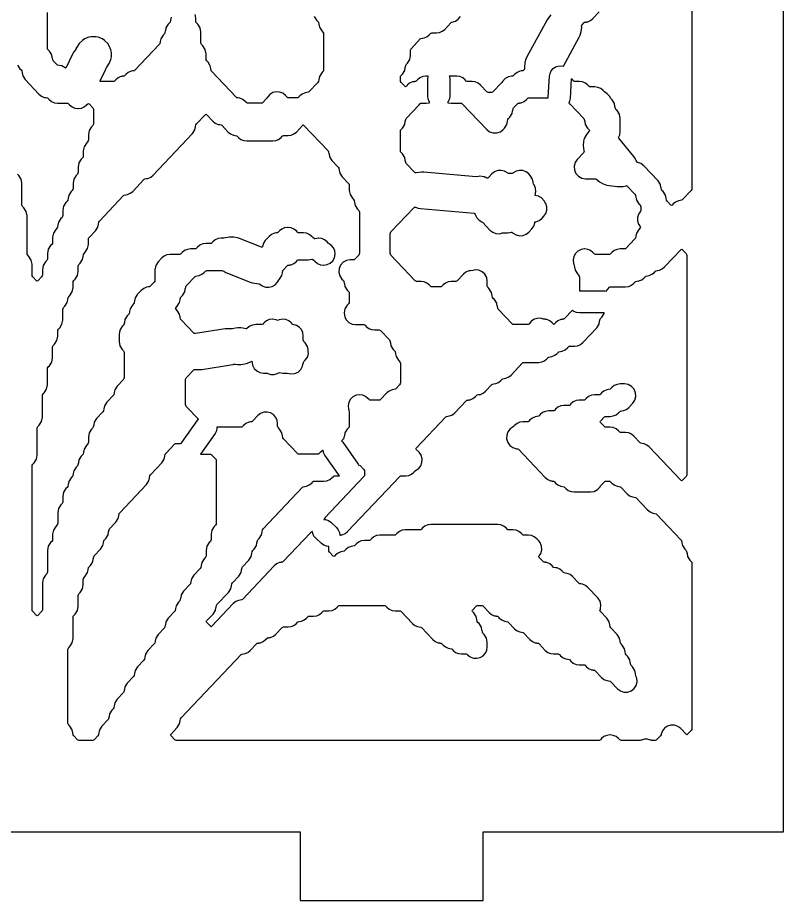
# Model space of a CAD drawing. Header units: millimetres. Extents: x 0 to 63, y 0 to 126.
# Drawn here: x 29.77 to 63.27, y 0 to 38.62 of the extents above; entities that cross this region are included whole.
import ezdxf

# ---------------------------------------------------------------- set-up
doc = ezdxf.new("R2010")
doc.units = ezdxf.units.MM
doc.layers.add('CUT', color=1, linetype='Continuous')

msp = doc.modelspace()

# ---------------------------------------------------------------- linework, layer by layer
at = {"layer": 'CUT'}
msp.add_lwpolyline([(63.2679, 123), (50.134, 123), (50.134, 126), (42.134, 126), (42.134, 123), (21.134, 123), (21.134, 126), (13.134, 126), (13.134, 123), (0, 123), (0, 3), (13.134, 3), (13.134, 0), (21.134, 0), (21.134, 3), (42.134, 3), (42.134, 0), (50.134, 0), (50.134, 3), (63.2679, 3)], close=True, dxfattribs=at)
for points in [[(59.2679, 40.9778), (59.2679, 31.1488), (59.2595, 31.1046), (59.2353, 31.0668), (58.8438, 30.6533), (58.8186, 30.6331), (58.7529, 30.6241), (58.7534, 30.6207), (58.678, 30.6105), (58.554, 30.5571), (58.4488, 30.4725), (58.4009, 30.422), (58.3729, 30.4007), (58.3449, 30.422), (58.1818, 30.5942), (58.1576, 30.6321), (58.1402, 30.7229), (58.1383, 30.7225), (58.1137, 30.8508), (58.0122, 31.0096), (57.9581, 31.0668), (57.9339, 31.1046), (57.9165, 31.1955), (57.9145, 31.1951), (57.8899, 31.3234), (57.7885, 31.4822), (57.1653, 32.1403), (57.0405, 32.236), (56.8921, 32.2883), (56.882, 32.2902), (56.8563, 32.3228), (56.8286, 32.3753), (56.8261, 32.3802), (56.7855, 32.4614), (56.7264, 32.5529), (56.0779, 33.3514), (56.0608, 33.38), (56.0698, 33.4066), (56.112, 33.4916), (56.1354, 33.6428), (56.1354, 34.2101), (56.0999, 34.3951), (55.9984, 34.5539), (55.9443, 34.6111), (55.9201, 34.6489), (55.9026, 34.7398), (55.9007, 34.7394), (55.8761, 34.8677), (55.7746, 35.0265), (55.7205, 35.0836), (55.6574, 35.1824), (55.5598, 35.2943), (55.5004, 35.3311), (55.4408, 35.3791), (55.3882, 35.4345), (55.283, 35.5191), (55.159, 35.5725), (55.0252, 35.5907), (54.8267, 35.5907), (54.7947, 35.5951), (54.7695, 35.6153), (54.717, 35.6708), (54.6117, 35.7554), (54.4877, 35.8088), (54.3539, 35.827), (54.1233, 35.827), (54.1025, 35.8402), (54.0887, 35.8461), (54.0525, 35.8999), (54.0457, 35.9071), (53.991679, 35.950543), (53.942727, 35.088972), (53.919351, 34.965866), (53.879481, 34.883215), (53.8892, 34.8819), (53.8905, 34.8819), (53.9211, 34.8572), (54.5364, 34.2075), (54.5606, 34.1696), (54.578, 34.0788), (54.5799, 34.0792), (54.6046, 33.9508), (54.706, 33.7921), (54.7601, 33.7349), (54.7843, 33.697), (54.787, 33.6831), (54.7856, 33.6749), (54.7647, 33.6388), (54.6541, 33.5071), (54.5594, 33.3332), (54.5264, 33.2265), (54.5063, 33.0324), (54.518, 32.9072), (54.5429, 32.7915), (54.557, 32.7505), (54.5369, 32.7213), (54.2493, 32.4176), (54.1569, 32.2802), (54.1145, 32.1201), (54.1267, 31.955), (54.1921, 31.8029), (54.3037, 31.6805), (54.4491, 31.6013), (54.6124, 31.5738), (55.0279, 31.5738), (55.0698, 31.5663), (55.1065, 31.5445), (55.2225, 31.4439), (55.392, 31.3473), (55.5471, 31.2957), (55.6427, 31.274), (55.9918, 31.23), (56.1007, 31.2283), (56.1911, 31.2367), (56.1966, 31.2372), (56.2671, 31.2422), (56.3905, 31.2669), (56.4113, 31.2738), (56.4405, 31.2516), (56.7739, 30.8995), (56.7982, 30.8616), (56.8156, 30.7708), (56.8175, 30.7711), (56.8421, 30.6428), (56.9436, 30.4841), (56.9977, 30.4269), (57.0219, 30.389), (57.0304, 30.3449), (57.0304, 30.2036), (57.0219, 30.1595), (56.9721, 30.0816), (56.9748, 30.0799), (56.9342, 30.0214), (56.8891, 29.8772), (56.8891, 29.7262), (56.9342, 29.582), (56.9855, 29.5081), (56.9826, 29.506), (57.0234, 29.4473), (57.0043, 29.4197), (56.9436, 29.3556), (56.8421, 29.1968), (56.8175, 29.0685), (56.8156, 29.0689), (56.7982, 28.9781), (56.7739, 28.9402), (56.3824, 28.5267), (56.3572, 28.5065), (56.3252, 28.5021), (56.1267, 28.5021), (55.9929, 28.4839), (55.8689, 28.4305), (55.7637, 28.3459), (55.7112, 28.2904), (55.686, 28.2702), (55.6539, 28.2658), (55.0505, 28.2658), (55.0184, 28.2702), (54.9933, 28.2904), (54.9407, 28.3459), (54.8355, 28.4305), (54.7115, 28.4839), (54.5777, 28.5021), (54.5708, 28.5021), (54.4204, 28.4789), (54.2839, 28.4116), (54.174, 28.3063), (54.1008, 28.1727), (54.0713, 28.0234), (54.088, 27.8721), (54.1044, 27.835), (54.1305, 27.699), (54.1324, 27.6994), (54.157, 27.5711), (54.2585, 27.4123), (54.3126, 27.3552), (54.3368, 27.3173), (54.3453, 27.2731), (54.3453, 26.6668), (55.4641, 26.6668), (55.510429, 26.660701), (55.6645, 26.8235), (55.6897, 26.8437), (55.7218, 26.8481), (56.3677, 26.8481), (56.5015, 26.8663), (56.6256, 26.9197), (56.7308, 27.0043), (56.7833, 27.0598), (56.8085, 27.08), (56.8741, 27.089), (56.8737, 27.0923), (56.949, 27.1026), (57.0731, 27.156), (57.1783, 27.2406), (57.2308, 27.2961), (57.256, 27.3163), (57.3216, 27.3253), (57.3212, 27.3286), (57.3966, 27.3389), (57.5206, 27.3923), (57.6258, 27.4769), (57.6783, 27.5323), (57.7035, 27.5526), (57.7692, 27.5615), (57.7687, 27.5649), (57.8441, 27.5752), (57.9681, 27.6286), (58.0733, 27.7132), (58.7924, 28.4725), (58.8204, 28.4938), (58.8484, 28.4725), (59.0115, 28.3003), (59.0357, 28.2624), (59.0442, 28.2183), (59.0442, 18.6256), (59.0357, 18.5814), (59.0115, 18.5435), (58.8484, 18.3713), (58.8204, 18.35), (58.7924, 18.3713), (57.4021, 19.8396), (57.2968, 19.9242), (57.1728, 19.9775), (57.0974, 19.9878), (57.0979, 19.9912), (57.0323, 20.0001), (57.0071, 20.0204), (56.7308, 20.3122), (56.6256, 20.3968), (56.5015, 20.4501), (56.3677, 20.4684), (56.1693, 20.4684), (56.1372, 20.4727), (56.112, 20.493), (56.0595, 20.5484), (55.9543, 20.633), (55.8303, 20.6864), (55.6965, 20.7046), (55.498, 20.7046), (55.466, 20.709), (55.4408, 20.7293), (55.2664, 20.9134), (55.2473, 20.9409), (55.2664, 20.9685), (55.4408, 21.1526), (55.4714, 21.1772), (55.6965, 21.1772), (55.8303, 21.1954), (55.9543, 21.2488), (56.0595, 21.3334), (56.112, 21.3889), (56.1372, 21.4091), (56.2029, 21.4181), (56.2024, 21.4215), (56.2778, 21.4317), (56.4018, 21.4851), (56.507, 21.5697), (56.6788, 21.7511), (56.7712, 21.8886), (56.8136, 22.0486), (56.8015, 22.2138), (56.736, 22.3659), (56.6245, 22.4883), (56.4791, 22.5675), (56.3158, 22.5949), (56.1267, 22.5949), (55.9929, 22.5767), (55.8689, 22.5233), (55.7637, 22.4387), (55.7112, 22.3833), (55.686, 22.363), (55.6203, 22.3541), (55.6208, 22.3507), (55.5454, 22.3404), (55.4214, 22.2871), (55.3162, 22.2024), (55.2636, 22.147), (55.233, 22.1224), (55.0079, 22.1224), (54.8742, 22.1041), (54.7501, 22.0508), (54.6449, 21.9662), (54.5924, 21.9107), (54.5672, 21.8904), (54.5351, 21.8861), (54.3367, 21.8861), (54.2029, 21.8678), (54.0788, 21.8145), (53.9736, 21.7299), (53.9211, 21.6744), (53.8959, 21.6542), (53.8639, 21.6498), (53.6654, 21.6498), (53.5316, 21.6316), (53.4076, 21.5782), (53.3023, 21.4936), (53.2498, 21.4381), (53.2246, 21.4179), (53.1926, 21.4135), (52.9941, 21.4135), (52.8603, 21.3953), (52.7363, 21.3419), (52.6311, 21.2573), (52.5786, 21.2018), (52.5534, 21.1816), (52.4877, 21.1726), (52.4882, 21.1693), (52.4128, 21.159), (52.2888, 21.1056), (52.1836, 21.021), (52.131, 20.9656), (52.1059, 20.9453), (52.0738, 20.9409), (51.8753, 20.9409), (51.7416, 20.9227), (51.6175, 20.8693), (51.5123, 20.7847), (51.4598, 20.7293), (51.4039, 20.6843), (51.3212, 20.6315), (51.2198, 20.505), (51.1641, 20.3528), (51.1601, 20.1908), (51.2081, 20.036), (51.3031, 19.9047), (51.435, 19.8107), (51.5902, 19.7638), (51.6588, 19.7547), (51.6835, 19.7349), (52.8548, 18.498), (52.9601, 18.4134), (53.0841, 18.36), (53.1595, 18.3497), (53.159, 18.3464), (53.2246, 18.3374), (53.2498, 18.3171), (53.3023, 18.2617), (53.4076, 18.1771), (53.5316, 18.1237), (53.607, 18.1134), (53.6065, 18.1101), (53.6721, 18.1011), (53.6973, 18.0809), (53.7499, 18.0254), (53.8551, 17.9408), (53.9791, 17.8874), (54.1129, 17.8692), (54.8261, 17.8692), (54.99, 17.8968), (55.1359, 17.9767), (55.2474, 18.1), (55.273, 18.14), (55.4408, 18.3171), (55.466, 18.3374), (55.498, 18.3418), (55.6539, 18.3418), (55.686, 18.3374), (55.7112, 18.3171), (55.7637, 18.2617), (55.8689, 18.1771), (55.9929, 18.1237), (56.0683, 18.1134), (56.0678, 18.1101), (56.1335, 18.1011), (56.1587, 18.0809), (56.4349, 17.7891), (56.5402, 17.7045), (56.6642, 17.6511), (56.7396, 17.6409), (56.7391, 17.6375), (56.8047, 17.6285), (56.8299, 17.6083), (57.33, 17.0803), (57.4352, 16.9956), (57.5592, 16.9423), (57.6346, 16.932), (57.6341, 16.9286), (57.6998, 16.9197), (57.725, 16.8994), (58.7878, 15.7771), (58.812, 15.7392), (58.8294, 15.6484), (58.8313, 15.6488), (58.8559, 15.5205), (58.9574, 15.3617), (59.0115, 15.3046), (59.0357, 15.2667), (59.0531, 15.1758), (59.0551, 15.1762), (59.0797, 15.0479), (59.1811, 14.8891), (59.2353, 14.832), (59.2595, 14.7941), (59.2679, 14.7499), (59.2679, 7.5201), (59.2595, 7.4759), (59.2353, 7.4381), (59.0722, 7.2659), (59.0442, 7.2446), (59.0162, 7.2659), (58.7767, 7.5188), (58.653, 7.6139), (58.506, 7.6664), (58.35, 7.6709), (58.2002, 7.6271), (58.0712, 7.5393), (57.9756, 7.416), (57.9226, 7.2692), (57.9169, 7.2397), (57.8927, 7.2018), (57.725, 7.0246), (57.6998, 7.0044), (57.6677, 7), (57.5118, 7), (57.4791, 7.0045), (57.4518, 7.0162), (57.3216, 7.0524), (57.1866, 7.0524), (57.0565, 7.0162), (57.0291, 7.0045), (56.9965, 7), (56.1693, 7), (56.1372, 7.0044), (56.112, 7.0246), (56.0595, 7.0801), (55.9543, 7.1647), (55.8303, 7.2181), (55.6965, 7.2363), (55.6792, 7.2363), (55.5454, 7.2181), (55.4214, 7.1647), (55.3162, 7.0801), (55.2636, 7.0246), (55.2384, 7.0044), (55.2064, 7), (36.7024, 7), (36.6704, 7.0044), (36.6452, 7.0246), (36.4709, 7.2087), (36.4517, 7.2363), (36.4709, 7.2639), (36.7553, 7.5642), (36.8568, 7.723), (36.8814, 7.8513), (36.8833, 7.8509), (36.9007, 7.9418), (36.9249, 7.9797), (39.554, 10.756), (39.5792, 10.7762), (39.6449, 10.7852), (39.6444, 10.7886), (39.7198, 10.7988), (39.8438, 10.8522), (39.949, 10.9368), (40.2253, 11.2285), (40.2505, 11.2488), (40.3161, 11.2577), (40.3157, 11.2611), (40.391, 11.2714), (40.5151, 11.3248), (40.6203, 11.4094), (40.6728, 11.4648), (40.698, 11.4851), (40.7636, 11.494), (40.7632, 11.4974), (40.8385, 11.5077), (40.9626, 11.561), (41.0678, 11.6457), (41.3441, 11.9374), (41.3693, 11.9577), (41.4013, 11.962), (41.5998, 11.962), (41.7336, 11.9803), (41.8576, 12.0336), (41.9628, 12.1182), (42.0154, 12.1737), (42.0405, 12.1939), (42.1062, 12.2029), (42.1057, 12.2063), (42.1811, 12.2165), (42.3051, 12.2699), (42.4103, 12.3545), (42.4629, 12.41), (42.4881, 12.4302), (42.5201, 12.4346), (42.7186, 12.4346), (42.8524, 12.4528), (42.9764, 12.5062), (43.0816, 12.5908), (43.1341, 12.6463), (43.1593, 12.6665), (43.1914, 12.6709), (43.3898, 12.6709), (43.5236, 12.6891), (43.6477, 12.7425), (43.7529, 12.8271), (43.8054, 12.8826), (43.8306, 12.9028), (43.8626, 12.9072), (45.8086, 12.9072), (45.8407, 12.9028), (45.8659, 12.8826), (45.9184, 12.8271), (46.0236, 12.7425), (46.1476, 12.6891), (46.2814, 12.6709), (46.4799, 12.6709), (46.5119, 12.6665), (46.5371, 12.6463), (47.0372, 12.1182), (47.1424, 12.0336), (47.2664, 11.9803), (47.3418, 11.97), (47.3413, 11.9666), (47.407, 11.9577), (47.4322, 11.9374), (47.9322, 11.4094), (48.0374, 11.3248), (48.1614, 11.2714), (48.2368, 11.2611), (48.2363, 11.2577), (48.302, 11.2488), (48.3272, 11.2285), (48.3797, 11.1731), (48.4849, 11.0885), (48.609, 11.0351), (48.6843, 11.0248), (48.6839, 11.0215), (48.7495, 11.0125), (48.7747, 10.9923), (48.8272, 10.9368), (48.9324, 10.8522), (49.0565, 10.7988), (49.1903, 10.7806), (49.3887, 10.7806), (49.4208, 10.7762), (49.446, 10.756), (49.4546, 10.7468), (49.5715, 10.6554), (49.7101, 10.6023), (49.8582, 10.5923), (50.0027, 10.6261), (50.1309, 10.7009), (50.2315, 10.81), (50.2956, 10.9438), (50.3177, 11.0906), (50.3177, 11.2903), (50.2822, 11.4753), (50.1807, 11.6341), (50.1266, 11.6912), (50.1024, 11.7291), (50.085, 11.8199), (50.083, 11.8196), (50.0584, 11.9479), (49.957, 12.1066), (49.9028, 12.1638), (49.8786, 12.2017), (49.8612, 12.2925), (49.8593, 12.2921), (49.8347, 12.4205), (49.7332, 12.5792), (49.6725, 12.6433), (49.6534, 12.6709), (49.6725, 12.6985), (49.8468, 12.8826), (49.872, 12.9028), (49.9041, 12.9072), (50.06, 12.9072), (50.092, 12.9028), (50.1172, 12.8826), (50.3935, 12.5908), (50.4987, 12.5062), (50.6228, 12.4528), (50.6981, 12.4426), (50.6977, 12.4392), (50.7633, 12.4302), (50.7885, 12.41), (50.841, 12.3545), (50.9463, 12.2699), (51.0703, 12.2165), (51.1457, 12.2063), (51.1452, 12.2029), (51.2108, 12.1939), (51.236, 12.1737), (51.5123, 11.8819), (51.6175, 11.7973), (51.7416, 11.744), (51.8169, 11.7337), (51.8165, 11.7303), (51.8821, 11.7214), (51.9073, 11.7011), (52.1836, 11.4094), (52.2888, 11.3248), (52.4128, 11.2714), (52.4882, 11.2611), (52.4877, 11.2577), (52.5534, 11.2488), (52.5786, 11.2285), (52.8548, 10.9368), (52.9601, 10.8522), (53.0841, 10.7988), (53.2179, 10.7806), (53.4164, 10.7806), (53.4484, 10.7762), (53.4736, 10.756), (53.5261, 10.7005), (53.6313, 10.6159), (53.7554, 10.5625), (53.8307, 10.5523), (53.8303, 10.5489), (53.8959, 10.5399), (53.9211, 10.5197), (53.9736, 10.4642), (54.0788, 10.3796), (54.2029, 10.3262), (54.3367, 10.308), (54.5351, 10.308), (54.5672, 10.3037), (54.5924, 10.2834), (54.6449, 10.2279), (54.7501, 10.1433), (54.8742, 10.09), (54.9495, 10.0797), (54.9491, 10.0763), (55.0147, 10.0674), (55.0399, 10.0471), (55.3162, 9.7554), (55.4214, 9.6708), (55.5454, 9.6174), (55.6208, 9.6071), (55.6203, 9.6037), (55.686, 9.5948), (55.7112, 9.5745), (56.0085, 9.2605), (56.1387, 9.1619), (56.2936, 9.1104), (56.4569, 9.1116), (56.611, 9.1653), (56.7397, 9.2659), (56.8291, 9.4025), (56.8697, 9.5606), (56.8572, 9.7234), (56.821, 9.8079), (56.7977, 9.9296), (56.7957, 9.9293), (56.7711, 10.0576), (56.6697, 10.2164), (56.6155, 10.2735), (56.5913, 10.3114), (56.5739, 10.4022), (56.572, 10.4019), (56.5474, 10.5302), (56.4459, 10.6889), (56.3918, 10.7461), (56.3676, 10.784), (56.3502, 10.8748), (56.3482, 10.8744), (56.3236, 11.0027), (56.2222, 11.1615), (56.168, 11.2187), (56.1438, 11.2565), (56.1264, 11.3474), (56.1245, 11.347), (56.0999, 11.4753), (55.9984, 11.6341), (55.7205, 11.9275), (55.6963, 11.9654), (55.6789, 12.0562), (55.677, 12.0559), (55.6523, 12.1842), (55.5509, 12.3429), (55.2664, 12.6433), (55.2466, 12.6719), (55.2684, 12.7413), (55.2656, 12.7421), (55.2737, 12.7595), (55.2897, 12.9285), (55.2483, 13.0931), (55.1542, 13.2344), (54.717, 13.6961), (54.6117, 13.7807), (54.4877, 13.8341), (54.4123, 13.8444), (54.4128, 13.8477), (54.3472, 13.8567), (54.322, 13.8769), (54.0457, 14.1687), (53.9405, 14.2533), (53.8164, 14.3067), (53.7411, 14.3169), (53.7415, 14.3203), (53.6759, 14.3293), (53.6507, 14.3495), (53.5982, 14.405), (53.493, 14.4896), (53.3689, 14.5429), (53.2936, 14.5532), (53.294, 14.5566), (53.2284, 14.5655), (53.2032, 14.5858), (53.1507, 14.6413), (53.0454, 14.7259), (52.9214, 14.7792), (52.8461, 14.7895), (52.8465, 14.7929), (52.7809, 14.8018), (52.7557, 14.8221), (52.5814, 15.0062), (52.5622, 15.0338), (52.603, 15.0925), (52.5997, 15.0948), (52.6586, 15.1822), (52.7013, 15.341), (52.6901, 15.505), (52.6264, 15.6566), (52.5522, 15.7397), (52.5552, 15.7426), (52.4794, 15.8227), (52.3742, 15.9073), (52.2501, 15.9607), (52.1164, 15.9789), (51.9179, 15.9789), (51.8859, 15.9833), (51.8607, 16.0035), (51.8081, 16.059), (51.7029, 16.1436), (51.5789, 16.197), (51.4451, 16.2152), (51.2466, 16.2152), (51.2146, 16.2196), (51.1894, 16.2398), (51.1369, 16.2953), (51.0316, 16.3799), (50.9076, 16.4332), (50.7738, 16.4515), (47.8477, 16.4515), (47.7139, 16.4332), (47.5899, 16.3799), (47.4847, 16.2953), (47.4322, 16.2398), (47.407, 16.2196), (47.3749, 16.2152), (46.7289, 16.2152), (46.5951, 16.197), (46.4711, 16.1436), (46.3659, 16.059), (46.3134, 16.0035), (46.2882, 15.9833), (46.2561, 15.9789), (45.6102, 15.9789), (45.4764, 15.9607), (45.3523, 15.9073), (45.2471, 15.8227), (45.1946, 15.7672), (45.1694, 15.747), (45.1374, 15.7426), (44.9389, 15.7426), (44.8051, 15.7244), (44.6811, 15.671), (44.5758, 15.5864), (44.5233, 15.531), (44.4981, 15.5107), (44.4325, 15.5018), (44.4329, 15.4984), (44.3576, 15.4881), (44.2335, 15.4347), (44.1283, 15.3501), (44.0758, 15.2947), (44.0506, 15.2744), (43.985, 15.2655), (43.9854, 15.2621), (43.9101, 15.2518), (43.786, 15.1984), (43.6808, 15.1138), (43.633, 15.0633), (43.605, 15.042), (43.577, 15.0633), (43.4139, 15.2355), (43.3897, 15.2734), (43.3812, 15.3176), (43.3812, 15.4588), (43.385773, 15.482649), (43.283585, 15.492145), (43.166069, 15.535635), (43.063814, 15.60806), (42.812814, 15.84056), (42.732788, 15.936982), (42.680445, 16.05083), (42.664682, 16.143129), (42.5831, 16.0813), (41.3907, 14.8221), (41.3655, 14.8018), (41.2999, 14.7929), (41.3003, 14.7895), (41.225, 14.7792), (41.101, 14.7259), (40.9957, 14.6413), (39.6007, 13.1681), (39.5755, 13.1478), (39.5098, 13.1389), (39.5103, 13.1355), (39.4349, 13.1252), (39.3109, 13.0719), (39.2057, 12.9873), (38.2628, 11.9916), (38.2348, 11.9703), (38.2068, 11.9916), (38.0372, 12.1707), (38.018, 12.1983), (38.0372, 12.2259), (38.3216, 12.5263), (38.4231, 12.685), (38.4477, 12.8133), (38.4496, 12.813), (38.467, 12.9038), (38.4912, 12.9417), (38.9929, 13.4714), (39.0943, 13.6302), (39.1189, 13.7585), (39.1209, 13.7581), (39.1383, 13.8489), (39.1625, 13.8868), (39.4404, 14.1803), (39.5418, 14.339), (39.5665, 14.4673), (39.5684, 14.467), (39.5858, 14.5578), (39.61, 14.5957), (39.8879, 14.8891), (39.9894, 15.0479), (40.014, 15.1762), (40.0159, 15.1758), (40.0333, 15.2667), (40.0575, 15.3046), (40.1117, 15.3617), (40.2131, 15.5205), (40.2377, 15.6488), (40.2397, 15.6484), (40.2571, 15.7392), (40.2813, 15.7771), (40.3354, 15.8343), (40.4369, 15.993), (40.4615, 16.1214), (40.4634, 16.121), (40.4808, 16.2118), (40.5051, 16.2497), (42.2391, 18.0809), (42.2643, 18.1011), (42.3299, 18.1101), (42.3295, 18.1134), (42.4048, 18.1237), (42.5289, 18.1771), (42.6341, 18.2617), (42.6866, 18.3171), (42.7118, 18.3374), (42.7439, 18.3418), (43.1661, 18.3418), (43.2999, 18.36), (43.4239, 18.4134), (43.5291, 18.498), (43.5817, 18.5534), (43.6068, 18.5737), (43.6389, 18.5781), (43.8374, 18.5781), (43.852703, 18.580183), (43.211277, 19.486637), (43.152867, 19.597496), (43.130792, 19.694787), (43.1148, 19.6879), (43.0095, 19.6033), (42.957, 19.5478), (42.9318, 19.5276), (42.8998, 19.5232), (42.0726, 19.5232), (42.0405, 19.5276), (42.0154, 19.5478), (41.4001, 20.1976), (41.3759, 20.2354), (41.3584, 20.3263), (41.3565, 20.3259), (41.3319, 20.4542), (41.2304, 20.613), (41.1763, 20.6701), (41.1521, 20.708), (41.1436, 20.7522), (41.1436, 20.8672), (41.1216, 21.014), (41.0575, 21.1478), (40.9569, 21.2569), (40.8287, 21.3317), (40.6842, 21.3655), (40.5361, 21.3555), (40.3975, 21.3024), (40.2806, 21.211), (40.0482, 20.9656), (40.023, 20.9453), (39.9573, 20.9363), (39.9578, 20.933), (39.8824, 20.9227), (39.7584, 20.8693), (39.6532, 20.7847), (39.6007, 20.7293), (39.5755, 20.709), (39.5434, 20.7046), (38.48932, 20.7046), (38.49086, 20.664795), (38.463133, 20.542596), (38.404723, 20.431737), (37.763305, 19.525294), (37.7787, 19.5232), (38.2009, 19.5232), (38.2329, 19.5188), (38.2581, 19.4986), (38.4259, 19.3214), (38.4501, 19.2835), (38.4586, 19.2394), (38.4586, 16.499), (38.4501, 16.4549), (38.4259, 16.417), (38.3718, 16.3598), (38.2703, 16.201), (38.2348, 16.016), (38.2348, 15.7901), (38.2263, 15.746), (38.2021, 15.7081), (38.148, 15.6509), (38.0465, 15.4922), (38.011, 15.3072), (38.011, 15.0813), (38.0026, 15.0371), (37.9784, 14.9992), (37.9242, 14.9421), (37.8228, 14.7833), (37.7982, 14.655), (37.7962, 14.6554), (37.7788, 14.5646), (37.7546, 14.5267), (37.4767, 14.2332), (37.3753, 14.0745), (37.3507, 13.9462), (37.3487, 13.9465), (37.3313, 13.8557), (37.3071, 13.8178), (37.0292, 13.5244), (36.9278, 13.3656), (36.9031, 13.2373), (36.9012, 13.2377), (36.8838, 13.1468), (36.8596, 13.109), (36.8055, 13.0518), (36.704, 12.893), (36.6794, 12.7647), (36.6775, 12.7651), (36.66, 12.6743), (36.6358, 12.6364), (36.3579, 12.3429), (36.2565, 12.1842), (36.2319, 12.0559), (36.2299, 12.0562), (36.2125, 11.9654), (36.1883, 11.9275), (35.9104, 11.6341), (35.809, 11.4753), (35.7844, 11.347), (35.7824, 11.3474), (35.765, 11.2565), (35.7408, 11.2187), (35.4629, 10.9252), (35.3615, 10.7665), (35.3368, 10.6381), (35.3349, 10.6385), (35.3175, 10.5477), (35.2933, 10.5098), (35.0154, 10.2164), (34.9139, 10.0576), (34.8893, 9.9293), (34.8874, 9.9296), (34.87, 9.8388), (34.8458, 9.8009), (34.5679, 9.5075), (34.4664, 9.3487), (34.4418, 9.2204), (34.4399, 9.2208), (34.4225, 9.13), (34.3983, 9.0921), (34.1204, 8.7986), (34.0189, 8.6399), (33.9943, 8.5116), (33.9924, 8.5119), (33.975, 8.4211), (33.9507, 8.3832), (33.8966, 8.3261), (33.7952, 8.1673), (33.7705, 8.039), (33.7686, 8.0394), (33.7512, 7.9485), (33.727, 7.9106), (33.4491, 7.6172), (33.3476, 7.4584), (33.323, 7.3301), (33.3211, 7.3305), (33.3037, 7.2397), (33.2795, 7.2018), (33.1117, 7.0246), (33.0865, 7.0044), (33.0545, 7), (32.451, 7), (32.419, 7.0044), (32.3938, 7.0246), (32.226, 7.2018), (32.2018, 7.2397), (32.1844, 7.3305), (32.1825, 7.3301), (32.1579, 7.4584), (32.0564, 7.6172), (32.0023, 7.6744), (31.9781, 7.7122), (31.9696, 7.7564), (31.9696, 10.9693), (31.9781, 11.0135), (32.0023, 11.0514), (32.0564, 11.1085), (32.1579, 11.2673), (32.1934, 11.4523), (32.1934, 12.3871), (32.2018, 12.4312), (32.226, 12.4691), (32.2802, 12.5263), (32.3816, 12.685), (32.4171, 12.8701), (32.4171, 13.3322), (32.4256, 13.3764), (32.4498, 13.4143), (32.5039, 13.4714), (32.6054, 13.6302), (32.6409, 13.8152), (32.6409, 14.0411), (32.6494, 14.0852), (32.6736, 14.1231), (32.7277, 14.1803), (32.8291, 14.339), (32.8538, 14.4673), (32.8557, 14.467), (32.8731, 14.5578), (32.8973, 14.5957), (32.9514, 14.6528), (33.0529, 14.8116), (33.0775, 14.9399), (33.0794, 14.9396), (33.0969, 15.0304), (33.1211, 15.0683), (33.399, 15.3617), (33.5004, 15.5205), (33.525, 15.6488), (33.527, 15.6484), (33.5444, 15.7392), (33.5686, 15.7771), (33.6227, 15.8343), (33.7242, 15.993), (33.7488, 16.1214), (33.7507, 16.121), (33.7681, 16.2118), (33.7923, 16.2497), (34.0702, 16.5431), (34.1717, 16.7019), (34.1963, 16.8302), (34.1982, 16.8298), (34.2156, 16.9207), (34.2399, 16.9586), (35.4128, 18.1972), (35.5142, 18.3559), (35.5388, 18.4842), (35.5408, 18.4839), (35.5582, 18.5747), (35.5824, 18.6126), (36.084, 19.1423), (36.1855, 19.3011), (36.2101, 19.4294), (36.212, 19.429), (36.2295, 19.5198), (36.2537, 19.5577), (36.6452, 19.9712), (36.6704, 19.9914), (36.7024, 19.9958), (36.8583, 19.9958), (36.8904, 19.9914), (36.91437, 19.972186), (36.946077, 20.032363), (37.621077, 20.986263), (37.682016, 21.052108), (37.1487, 21.6153), (37.1245, 21.6532), (37.116, 21.6973), (37.116, 22.7837), (37.1245, 22.8278), (37.1487, 22.8657), (37.4729, 23.2081), (37.4995, 23.2292), (37.5332, 23.2325), (37.727, 23.2241), (37.8248, 23.2295), (39.0996, 23.4263), (39.1945, 23.4506), (39.2156, 23.4583), (39.248, 23.4653), (39.2812, 23.4633), (39.3053, 23.4586), (39.4028, 23.4489), (39.5281, 23.4489), (39.6256, 23.4586), (39.7859, 23.4904), (39.9662, 23.5651), (39.9927, 23.5828), (40.0202, 23.5956), (40.0308, 23.5275), (40.0312, 23.5275), (40.0493, 23.413), (40.1203, 23.2736), (40.231, 23.163), (40.3703, 23.092), (40.5249, 23.0675), (40.6622, 23.0675), (40.6949, 23.0631), (40.7223, 23.0513), (40.8524, 23.0151), (40.9874, 23.0151), (41.1175, 23.0513), (41.1916, 23.0831), (41.2092, 23.0941), (41.2138, 23.0918), (41.3678, 23.0675), (41.5572, 23.0675), (41.6319, 23.0573), (41.7241, 23.0346), (41.8874, 23.049), (42.0374, 23.1155), (42.1577, 23.227), (42.2355, 23.3714), (42.2481, 23.4469), (42.2535, 23.4459), (42.2709, 23.5367), (42.2951, 23.5746), (42.3552, 23.638), (42.444, 23.7678), (42.4881, 23.9188), (42.4852, 24.0127), (42.4862, 24.0127), (42.4862, 24.0498), (42.4835, 24.0635), (42.4831, 24.076), (42.4772, 24.1069), (42.4753, 24.1065), (42.4507, 24.2348), (42.3492, 24.3936), (42.2951, 24.4507), (42.283, 24.4697), (42.2551, 24.5009), (42.2624, 24.5466), (42.2624, 24.7012), (42.242, 24.8428), (42.1823, 24.9728), (42.0882, 25.0806), (41.9675, 25.1573), (41.8299, 25.1967), (41.8161, 25.1985), (41.7821, 25.2132), (41.7458, 25.267), (41.7391, 25.2742), (41.6338, 25.3588), (41.5098, 25.4121), (41.376, 25.4304), (41.3678, 25.4304), (41.2138, 25.4061), (41.1436, 25.3705), (41.0735, 25.4061), (40.9195, 25.4304), (40.9113, 25.4304), (40.7775, 25.4121), (40.6534, 25.3588), (40.5482, 25.2742), (40.5414, 25.267), (40.5052, 25.2132), (40.4711, 25.1985), (40.4385, 25.1941), (40.1873, 25.1941), (40.05, 25.1749), (39.9233, 25.1187), (39.8169, 25.0299), (39.7988, 25.01), (39.7649, 25.0116), (39.6256, 25.0393), (39.5281, 25.0489), (39.4028, 25.0489), (39.3053, 25.0393), (39.1628, 25.011), (39.1034, 25.0064), (38.9534, 25.0129), (38.8555, 25.0075), (37.5449, 24.8053), (37.5198, 24.8007), (37.4992, 24.7965), (37.4729, 24.8172), (36.9249, 25.3959), (36.9007, 25.4338), (36.8833, 25.5246), (36.8814, 25.5242), (36.8568, 25.6525), (36.7553, 25.8113), (36.6946, 25.8754), (36.6755, 25.903), (36.6946, 25.9305), (36.7553, 25.9946), (36.8568, 26.1534), (36.8814, 26.2817), (36.8833, 26.2813), (36.9007, 26.3722), (36.9249, 26.41), (36.9791, 26.4672), (37.0805, 26.626), (37.1051, 26.7543), (37.1071, 26.7539), (37.1245, 26.8447), (37.1487, 26.8826), (37.5402, 27.2961), (37.5654, 27.3163), (37.631, 27.3253), (37.6306, 27.3286), (37.7059, 27.3389), (37.83, 27.3923), (37.9352, 27.4769), (37.9877, 27.5323), (38.0129, 27.5526), (38.045, 27.557), (38.7076, 27.557), (38.7425, 27.5519), (38.7744, 27.537), (38.7944, 27.5239), (38.8812, 27.4784), (39.9391, 27.0502), (40.0331, 27.0225), (40.2282, 26.9853), (40.3392, 26.9768), (40.3413, 26.9769), (40.4068, 26.9278), (40.4093, 26.9313), (40.4684, 26.8853), (40.6094, 26.8324), (40.7598, 26.8239), (40.906, 26.8606), (41.0345, 26.9392), (41.1338, 27.0524), (41.1763, 27.1189), (41.2304, 27.1761), (41.3319, 27.3348), (41.3565, 27.4631), (41.3584, 27.4628), (41.3759, 27.5536), (41.4001, 27.5915), (41.5678, 27.7686), (41.593, 27.7889), (41.6587, 27.7978), (41.6582, 27.8012), (41.7336, 27.8115), (41.8576, 27.8648), (41.9628, 27.9495), (42.0154, 28.0049), (42.0405, 28.0252), (42.0726, 28.0295), (42.491, 28.0295), (42.6407, 28.0525), (42.6582, 28.061), (42.7312, 28.0154), (42.7403, 28.0115), (42.7765, 27.9592), (42.7858, 27.9495), (42.891, 27.8648), (43.015, 27.8115), (43.1488, 27.7932), (43.1623, 27.7932), (43.3119, 27.8162), (43.4479, 27.8828), (43.5576, 27.9871), (43.6311, 28.1194), (43.6617, 28.2677), (43.6464, 28.4183), (43.5868, 28.5574), (43.4883, 28.6724), (43.3599, 28.7525), (43.3509, 28.7564), (43.3146, 28.8087), (43.3054, 28.8185), (43.2001, 28.9031), (43.0761, 28.9565), (42.9423, 28.9747), (42.9288, 28.9747), (42.7792, 28.9518), (42.7617, 28.9432), (42.7379, 28.958), (42.6866, 28.9993), (42.6341, 29.0548), (42.5289, 29.1394), (42.4048, 29.1927), (42.2711, 29.211), (42.0726, 29.211), (42.0405, 29.2153), (42.0154, 29.2356), (41.9628, 29.2911), (41.8576, 29.3757), (41.7336, 29.429), (41.5998, 29.4473), (41.5825, 29.4473), (41.4487, 29.429), (41.3247, 29.3757), (41.2195, 29.2911), (41.167, 29.2356), (41.1418, 29.2153), (41.0761, 29.2064), (41.0766, 29.203), (41.0012, 29.1927), (40.8772, 29.1394), (40.772, 29.0548), (40.6051, 28.8786), (40.5202, 28.757), (40.4748, 28.6159), (40.467, 28.5684), (40.4345, 28.5758), (39.4815, 28.9615), (39.3875, 28.9892), (39.2269, 29.0198), (39.0318, 29.0182), (38.8684, 28.9843), (38.8498, 28.9843), (38.7857, 28.9747), (38.6737, 28.9747), (38.5399, 28.9565), (38.4159, 28.9031), (38.3106, 28.8185), (38.2581, 28.763), (38.2329, 28.7428), (38.2009, 28.7384), (38.0024, 28.7384), (37.8686, 28.7202), (37.7446, 28.6668), (37.6394, 28.5822), (37.5868, 28.5267), (37.5617, 28.5065), (37.5296, 28.5021), (37.3311, 28.5021), (37.1974, 28.4839), (37.0733, 28.4305), (36.9681, 28.3459), (36.9156, 28.2904), (36.8904, 28.2702), (36.8583, 28.2658), (36.4361, 28.2658), (36.3023, 28.2476), (36.1783, 28.1942), (36.0731, 28.1096), (35.9104, 27.9379), (35.809, 27.7791), (35.7735, 27.5941), (35.7735, 27.1319), (35.765, 27.0878), (35.7408, 27.0499), (35.573, 26.8727), (35.5478, 26.8525), (35.4822, 26.8435), (35.4827, 26.8401), (35.4073, 26.8299), (35.2833, 26.7765), (35.178, 26.6919), (35.0154, 26.5201), (34.9139, 26.3614), (34.8893, 26.2331), (34.8874, 26.2334), (34.87, 26.1426), (34.8458, 26.1047), (34.7916, 26.0476), (34.6902, 25.8888), (34.6656, 25.7605), (34.6636, 25.7609), (34.6462, 25.67), (34.622, 25.6322), (34.5679, 25.575), (34.4664, 25.4162), (34.4418, 25.2879), (34.4399, 25.2883), (34.4225, 25.1975), (34.3983, 25.1596), (34.3441, 25.1024), (34.2427, 24.9437), (34.2072, 24.7586), (34.2072, 24.4481), (34.2427, 24.2631), (34.3441, 24.1043), (34.3983, 24.0472), (34.4225, 24.0093), (34.4309, 23.9651), (34.4309, 22.8788), (34.4225, 22.8346), (34.3983, 22.7967), (34.1204, 22.5033), (34.0189, 22.3445), (33.9943, 22.2162), (33.9924, 22.2166), (33.975, 22.1257), (33.9507, 22.0879), (33.6729, 21.7944), (33.5714, 21.6356), (33.5468, 21.5073), (33.5449, 21.5077), (33.5274, 21.4169), (33.5032, 21.379), (33.2253, 21.0855), (33.1239, 20.9268), (33.0993, 20.7985), (33.0973, 20.7988), (33.0799, 20.708), (33.0557, 20.6701), (33.0016, 20.613), (32.9001, 20.4542), (32.8646, 20.2692), (32.8646, 20.0433), (32.8562, 19.9992), (32.832, 19.9613), (32.7778, 19.9041), (32.6764, 19.7454), (32.6518, 19.617), (32.6498, 19.6174), (32.6324, 19.5266), (32.6082, 19.4887), (32.5541, 19.4315), (32.4526, 19.2728), (32.428, 19.1445), (32.4261, 19.1448), (32.4087, 19.054), (32.3844, 19.0161), (32.3303, 18.959), (32.2289, 18.8002), (32.2042, 18.6719), (32.2023, 18.6723), (32.1849, 18.5814), (32.1607, 18.5435), (32.1066, 18.4864), (32.0051, 18.3276), (31.9805, 18.1993), (31.9786, 18.1997), (31.9611, 18.1089), (31.9369, 18.071), (31.8828, 18.0138), (31.7814, 17.8551), (31.7459, 17.67), (31.7459, 17.4442), (31.7374, 17.4), (31.7132, 17.3621), (31.659, 17.305), (31.5576, 17.1462), (31.5221, 16.9612), (31.5221, 16.499), (31.5136, 16.4549), (31.4894, 16.417), (31.4353, 16.3598), (31.3338, 16.201), (31.2983, 16.016), (31.2983, 15.7901), (31.2899, 15.746), (31.2657, 15.7081), (31.2115, 15.6509), (31.1101, 15.4922), (31.0746, 15.3072), (31.0746, 14.3724), (31.0661, 14.3283), (31.0419, 14.2904), (30.9878, 14.2332), (30.8863, 14.0745), (30.8508, 13.8894), (30.8508, 12.7184), (30.8424, 12.6743), (30.8181, 12.6364), (30.6551, 12.4642), (30.6271, 12.4429), (30.5991, 12.4642), (30.436, 12.6364), (30.4118, 12.6743), (30.4033, 12.7184), (30.4033, 19.0031), (30.4118, 19.0473), (30.436, 19.0851), (30.4901, 19.1423), (30.5916, 19.3011), (30.6271, 19.4861), (30.6271, 20.6571), (30.6355, 20.7013), (30.6597, 20.7392), (30.7139, 20.7963), (30.8153, 20.9551), (30.8508, 21.1401), (30.8508, 22.0748), (30.8593, 22.119), (30.8835, 22.1569), (30.9376, 22.214), (31.0391, 22.3728), (31.0746, 22.5578), (31.0746, 23.2563), (31.0831, 23.3004), (31.1073, 23.3383), (31.1614, 23.3955), (31.2628, 23.5542), (31.2983, 23.7393), (31.2983, 24.2014), (31.3068, 24.2456), (31.331, 24.2835), (31.3851, 24.3406), (31.4866, 24.4994), (31.5221, 24.6844), (31.5221, 24.9103), (31.5306, 24.9544), (31.5548, 24.9923), (31.6089, 25.0495), (31.7104, 25.2082), (31.7459, 25.3933), (31.7459, 25.8554), (31.7543, 25.8996), (31.7785, 25.9375), (31.8327, 25.9946), (31.9341, 26.1534), (31.9587, 26.2817), (31.9607, 26.2813), (31.9781, 26.3722), (32.0023, 26.41), (32.0564, 26.4672), (32.1579, 26.626), (32.1934, 26.811), (32.1934, 27.0369), (32.2018, 27.081), (32.226, 27.1189), (32.2802, 27.1761), (32.3816, 27.3348), (32.4171, 27.5199), (32.4171, 27.7457), (32.4256, 27.7899), (32.4498, 27.8278), (32.5039, 27.8849), (32.6054, 28.0437), (32.63, 28.172), (32.6319, 28.1716), (32.6494, 28.2624), (32.6736, 28.3003), (32.7277, 28.3575), (32.8291, 28.5163), (32.8646, 28.7013), (32.8646, 28.9272), (32.8731, 28.9713), (32.8973, 29.0092), (33.1752, 29.3026), (33.2767, 29.4614), (33.3013, 29.5897), (33.3032, 29.5893), (33.3206, 29.6802), (33.3448, 29.7181), (34.4076, 30.8404), (34.4328, 30.8606), (34.4984, 30.8696), (34.498, 30.8729), (34.5734, 30.8832), (34.6974, 30.9366), (34.8026, 31.0212), (35.3026, 31.5492), (35.3278, 31.5695), (35.3935, 31.5784), (35.393, 31.5818), (35.4684, 31.5921), (35.5924, 31.6454), (35.6976, 31.73), (37.4266, 33.5558), (37.528, 33.7146), (37.5526, 33.8429), (37.5546, 33.8425), (37.572, 33.9333), (37.5962, 33.9712), (37.983, 34.3797), (38.011, 34.401), (38.039, 34.3797), (38.3106, 34.0929), (38.4159, 34.0083), (38.5399, 33.9549), (38.6153, 33.9447), (38.6148, 33.9413), (38.6804, 33.9323), (38.7056, 33.9121), (38.9819, 33.6203), (39.0871, 33.5357), (39.2112, 33.4824), (39.2865, 33.4721), (39.2861, 33.4687), (39.3517, 33.4598), (39.3769, 33.4395), (39.4294, 33.3841), (39.5347, 33.2994), (39.6587, 33.2461), (39.7925, 33.2278), (40.9285, 33.2278), (41.0623, 33.2461), (41.1863, 33.2994), (41.2916, 33.3841), (41.3441, 33.4395), (41.3693, 33.4598), (41.4013, 33.4641), (41.5998, 33.4641), (41.7336, 33.4824), (41.8576, 33.5357), (41.9628, 33.6203), (42.2344, 33.9071), (42.2624, 33.9284), (42.2904, 33.9071), (43.3485, 32.7898), (43.3727, 32.7519), (43.3902, 32.6611), (43.3921, 32.6614), (43.4167, 32.5331), (43.5182, 32.3744), (43.796, 32.0809), (43.8203, 32.043), (43.8377, 31.9522), (43.8396, 31.9526), (43.8642, 31.8243), (43.9657, 31.6655), (44.2436, 31.3721), (44.2678, 31.3342), (44.2762, 31.29), (44.2762, 31.0642), (44.3117, 30.8791), (44.4132, 30.7204), (44.4673, 30.6632), (44.4915, 30.6253), (44.5089, 30.5345), (44.5109, 30.5349), (44.5355, 30.4065), (44.6369, 30.2478), (44.6911, 30.1906), (44.7153, 30.1527), (44.7238, 30.1086), (44.7238, 28.3134), (44.7153, 28.2692), (44.6911, 28.2313), (44.5233, 28.0542), (44.4981, 28.0339), (44.4661, 28.0295), (44.3196, 28.0295), (44.1563, 28.0021), (44.0109, 27.9229), (43.8993, 27.8005), (43.8339, 27.6484), (43.8217, 27.4832), (43.8641, 27.3232), (43.9565, 27.1857), (44.0198, 27.1189), (44.044, 27.081), (44.0614, 26.9902), (44.0634, 26.9906), (44.088, 26.8622), (44.1894, 26.7035), (44.2436, 26.6463), (44.2678, 26.6084), (44.2762, 26.5643), (44.2762, 26.1868), (44.2678, 26.1426), (44.2436, 26.1047), (44.1894, 26.0476), (44.088, 25.8888), (44.0525, 25.7038), (44.0525, 25.6941), (44.077, 25.5396), (44.148, 25.4002), (44.2586, 25.2896), (44.398, 25.2186), (44.5525, 25.1941), (44.9136, 25.1941), (44.9456, 25.1897), (44.9708, 25.1695), (45.0233, 25.114), (45.1286, 25.0294), (45.2526, 24.976), (45.3864, 24.9578), (45.5849, 24.9578), (45.6169, 24.9534), (45.6421, 24.9332), (46.0336, 24.5197), (46.0578, 24.4819), (46.0752, 24.391), (46.0772, 24.3914), (46.1018, 24.2631), (46.2032, 24.1043), (46.2574, 24.0472), (46.2816, 24.0093), (46.299, 23.9185), (46.3009, 23.9188), (46.3255, 23.7905), (46.427, 23.6318), (46.4811, 23.5746), (46.5053, 23.5367), (46.5138, 23.4926), (46.5138, 22.6425), (46.5053, 22.5983), (46.4811, 22.5604), (46.3134, 22.3833), (46.2882, 22.363), (46.2225, 22.3541), (46.223, 22.3507), (46.1476, 22.3404), (46.0236, 22.2871), (45.9184, 22.2024), (45.6421, 21.9107), (45.6169, 21.8904), (45.5849, 21.8861), (45.2052, 21.8861), (45.1731, 21.8904), (45.1479, 21.9107), (45.0954, 21.9662), (44.9902, 22.0508), (44.8662, 22.1041), (44.7324, 22.1224), (44.7255, 22.1224), (44.5751, 22.0992), (44.4386, 22.0318), (44.3287, 21.9265), (44.2555, 21.793), (44.226, 21.6437), (44.2427, 21.4924), (44.2591, 21.4552), (44.2762, 21.366), (44.2762, 20.7522), (44.2678, 20.708), (44.2436, 20.6701), (44.1894, 20.613), (44.088, 20.4542), (44.0634, 20.3259), (44.0614, 20.3263), (44.044, 20.2354), (44.0198, 20.1976), (43.934006, 20.106984), (43.994923, 20.041163), (44.669923, 19.087263), (44.702213, 19.025978), (44.7238, 19.0424), (44.7518, 19.0211), (44.9148, 18.8489), (44.939, 18.811), (44.9475, 18.7668), (44.9475, 18.6256), (44.939, 18.5814), (44.9148, 18.5435), (43.224, 16.7581), (43.161923, 16.668514), (43.245415, 16.660755), (43.362931, 16.617265), (43.465186, 16.54484), (43.716186, 16.31234), (43.796212, 16.215918), (43.848555, 16.10207), (43.869426, 15.97986), (43.8962, 15.9835), (43.8958, 15.9869), (43.9711, 15.9971), (44.0952, 16.0505), (44.2004, 16.1351), (46.4905, 18.5534), (46.5157, 18.5737), (46.5477, 18.5781), (46.7462, 18.5781), (46.88, 18.5963), (47.004, 18.6497), (47.1092, 18.7343), (47.1618, 18.7897), (47.2132, 18.8311), (47.3011, 18.887), (47.4019, 19.0106), (47.4586, 19.1598), (47.4654, 19.3192), (47.4217, 19.4726), (47.3319, 19.6044), (47.2112, 19.7319), (47.1921, 19.7595), (47.2112, 19.7871), (48.5043, 21.1526), (48.5295, 21.1728), (48.5951, 21.1818), (48.5947, 21.1852), (48.67, 21.1954), (48.7941, 21.2488), (48.8993, 21.3334), (49.3993, 21.8615), (49.4245, 21.8817), (49.4902, 21.8907), (49.4897, 21.894), (49.5651, 21.9043), (49.6891, 21.9577), (49.7943, 22.0423), (49.8468, 22.0977), (49.872, 22.118), (49.9377, 22.1269), (49.9372, 22.1303), (50.0126, 22.1406), (50.1366, 22.194), (50.2418, 22.2786), (50.5181, 22.5703), (50.5433, 22.5906), (50.6089, 22.5995), (50.6085, 22.6029), (50.6838, 22.6132), (50.8079, 22.6665), (50.9131, 22.7511), (50.9656, 22.8066), (50.9908, 22.8269), (51.0565, 22.8358), (51.056, 22.8392), (51.1314, 22.8495), (51.2554, 22.9028), (51.3606, 22.9874), (51.8607, 23.5155), (51.8859, 23.5357), (51.9179, 23.5401), (52.5639, 23.5401), (52.6977, 23.5583), (52.8217, 23.6117), (52.9269, 23.6963), (52.9794, 23.7517), (53.0046, 23.772), (53.0703, 23.781), (53.0698, 23.7843), (53.1452, 23.7946), (53.2692, 23.848), (53.3744, 23.9326), (53.427, 23.988), (53.4521, 24.0083), (53.5178, 24.0172), (53.5173, 24.0206), (53.5927, 24.0309), (53.7167, 24.0843), (53.8219, 24.1689), (53.8745, 24.2243), (53.8997, 24.2446), (53.9317, 24.2489), (54.1302, 24.2489), (54.264, 24.2672), (54.388, 24.3205), (54.4932, 24.4051), (55.1034, 25.0495), (55.2048, 25.2082), (55.2294, 25.3365), (55.2314, 25.3362), (55.2488, 25.427), (55.273, 25.4649), (55.3271, 25.522), (55.4286, 25.6808), (55.433589, 25.7068), (54.3453, 25.7068), (54.221067, 25.723156), (54.1053, 25.771108), (54.042388, 25.819382), (53.6973, 25.455), (53.6721, 25.4347), (53.6065, 25.4258), (53.607, 25.4224), (53.5316, 25.4121), (53.4076, 25.3588), (53.3023, 25.2742), (53.2545, 25.2237), (53.2265, 25.2024), (53.1985, 25.2237), (53.1507, 25.2742), (53.0454, 25.3588), (52.9214, 25.4121), (52.8461, 25.4224), (52.8465, 25.4258), (52.7736, 25.4357), (52.6381, 25.4709), (52.4865, 25.4632), (52.3443, 25.4104), (52.2244, 25.3173), (52.131, 25.2187), (52.1059, 25.1985), (52.0738, 25.1941), (51.4704, 25.1941), (51.4383, 25.1985), (51.4131, 25.2187), (50.7979, 25.8684), (50.7737, 25.9063), (50.7562, 25.9972), (50.7543, 25.9968), (50.7297, 26.1251), (50.6282, 26.2839), (50.5741, 26.341), (50.5499, 26.3789), (50.5325, 26.4697), (50.5305, 26.4694), (50.5059, 26.5977), (50.4045, 26.7564), (50.3504, 26.8136), (50.3261, 26.8515), (50.3177, 26.8956), (50.3177, 27.0913), (50.2908, 27.2531), (50.213, 27.3975), (50.0926, 27.5089), (49.9427, 27.5754), (49.7793, 27.5898), (49.6871, 27.5671), (49.5789, 27.5524), (49.5794, 27.549), (49.504, 27.5387), (49.38, 27.4854), (49.2747, 27.4008), (48.9984, 27.109), (48.9733, 27.0888), (48.9412, 27.0844), (48.7427, 27.0844), (48.609, 27.0662), (48.4849, 27.0128), (48.3797, 26.9282), (48.3272, 26.8727), (48.302, 26.8525), (48.27, 26.8481), (47.8903, 26.8481), (47.8582, 26.8525), (47.833, 26.8727), (47.7805, 26.9282), (47.6753, 27.0128), (47.5513, 27.0662), (47.4175, 27.0844), (47.219, 27.0844), (47.187, 27.0888), (47.1618, 27.109), (46.099, 28.2313), (46.0748, 28.2692), (46.0663, 28.3134), (46.0663, 29.1634), (46.0748, 29.2076), (46.099, 29.2455), (47.1025, 30.3052), (47.1363, 30.3298), (47.1779, 30.3256), (47.2974, 30.2907), (47.3937, 30.2726), (49.7416, 30.0661), (49.7768, 30.0572), (49.7929, 30.0146), (49.7979, 29.9876), (49.8604, 29.8625), (49.955, 29.7596), (50.0745, 29.6869), (50.0915, 29.6796), (50.1172, 29.6589), (50.4343, 29.3241), (50.5542, 29.231), (50.6965, 29.1782), (50.8481, 29.1705), (50.9835, 29.2056), (51.0229, 29.211), (51.2176, 29.211), (51.3672, 29.2339), (51.3847, 29.2425), (51.4085, 29.2276), (51.4551, 29.1901), (51.5833, 29.1153), (51.7278, 29.0814), (51.8759, 29.0915), (52.0145, 29.1446), (52.1314, 29.236), (52.2649, 29.377), (52.3512, 29.5014), (52.3962, 29.6459), (52.3962, 29.6864), (52.4417, 29.6894), (52.5806, 29.7425), (52.6978, 29.8341), (52.7891, 29.9305), (52.8752, 30.0546), (52.9203, 30.1987), (52.9203, 30.3498), (52.8752, 30.4939), (52.8346, 30.5524), (52.8373, 30.5541), (52.7996, 30.6132), (52.6928, 30.7325), (52.5539, 30.8121), (52.3969, 30.8436), (52.395, 30.8433), (52.4046, 30.8598), (52.4376, 31.012), (52.4222, 31.1671), (52.3598, 31.3099), (52.34, 31.3409), (52.3225, 31.4318), (52.3206, 31.4314), (52.296, 31.5597), (52.1945, 31.7185), (52.1314, 31.7851), (52.0145, 31.8765), (51.8759, 31.9296), (51.7278, 31.9397), (51.5833, 31.9058), (51.4551, 31.831), (51.4346, 31.8145), (51.4025, 31.8101), (51.2466, 31.8101), (51.2146, 31.8145), (51.1941, 31.831), (51.0659, 31.9058), (50.9214, 31.9397), (50.7733, 31.9296), (50.6347, 31.8765), (50.5177, 31.7851), (50.3684, 31.6274), (50.3346, 31.6028), (50.3029, 31.606), (50.2252, 31.6403), (50.2231, 31.6355), (50.1735, 31.6625), (49.9945, 31.6869), (49.9343, 31.6729), (49.8288, 31.6646), (47.5339, 31.8664), (47.4358, 31.8654), (47.21, 31.8408), (47.2004, 31.8386), (47.167, 31.8383), (47.1365, 31.8615), (46.7702, 32.2482), (46.746, 32.2861), (46.7286, 32.3769), (46.7267, 32.3765), (46.7021, 32.5048), (46.6006, 32.6636), (46.5465, 32.7208), (46.5223, 32.7586), (46.5138, 32.8028), (46.5138, 33.6529), (46.5223, 33.697), (46.5465, 33.7349), (46.6006, 33.7921), (46.7021, 33.9508), (46.7267, 34.0792), (46.7286, 34.0788), (46.746, 34.1696), (46.7702, 34.2075), (47.3398, 34.8089), (47.376, 34.8628), (47.3898, 34.8687), (47.4105, 34.8819), (47.6412, 34.8819), (47.775, 34.9001), (47.804647, 34.912867), (47.776308, 34.9498), (47.728356, 35.065567), (47.712, 35.1898), (47.712, 35.9308), (47.728356, 36.055033), (47.73178, 36.0633), (47.624, 36.0633), (47.4902, 36.0451), (47.3661, 35.9917), (47.2609, 35.9071), (47.2084, 35.8516), (47.1778, 35.827), (47.1764, 35.827), (47.1462, 35.8229), (47.1247, 35.8234), (47.1176, 35.8224), (47.118, 35.819), (47.0427, 35.8088), (46.9186, 35.7554), (46.8134, 35.6708), (46.8041, 35.661), (46.7671, 35.6076), (46.7388, 35.5981), (46.7096, 35.6203), (46.5465, 35.7925), (46.5223, 35.8304), (46.5138, 35.8745), (46.5138, 36.0158), (46.5223, 36.0599), (46.5465, 36.0978), (46.6006, 36.155), (46.7021, 36.3137), (46.7267, 36.442), (46.7286, 36.4417), (46.746, 36.5325), (46.7702, 36.5704), (46.8244, 36.6275), (46.9258, 36.7863), (46.9613, 36.9713), (46.9613, 37.1972), (46.9698, 37.2414), (46.994, 37.2792), (47.3855, 37.6927), (47.4107, 37.7129), (47.4763, 37.7219), (47.4759, 37.7253), (47.5513, 37.7355), (47.6753, 37.7889), (47.7805, 37.8735), (47.833, 37.929), (47.8582, 37.9492), (47.8903, 37.9536), (48.0887, 37.9536), (48.2225, 37.9718), (48.3466, 38.0252), (48.4518, 38.1098), (48.7281, 38.4015), (48.7533, 38.4218), (48.7704, 38.4241), (48.919, 38.4687), (49.0467, 38.5566), (49.1414, 38.6794)], [(36.4802, 38.6483), (36.4556, 38.52), (36.4537, 38.5204), (36.4363, 38.4295), (36.4121, 38.3917), (36.3579, 38.3345), (36.2565, 38.1757), (36.2319, 38.0474), (36.2299, 38.0478), (36.2125, 37.957), (36.1883, 37.9191), (36.1342, 37.8619), (36.0327, 37.7032), (36.0081, 37.5748), (36.0062, 37.5752), (35.9888, 37.4844), (35.9646, 37.4465), (34.9018, 36.3242), (34.8766, 36.3039), (34.8109, 36.295), (34.8114, 36.2916), (34.736, 36.2813), (34.612, 36.228), (34.5068, 36.1434), (34.4543, 36.0879), (34.4291, 36.0677), (34.3634, 36.0587), (34.3639, 36.0553), (34.2885, 36.0451), (34.1645, 35.9917), (34.0593, 35.9071), (34.0067, 35.8516), (33.9815, 35.8314), (33.9495, 35.827), (33.4076, 35.827), (33.3744, 35.8326), (33.3837, 35.865), (33.6119, 36.3404), (33.6162, 36.3521), (33.6162, 36.352), (33.6677, 36.4632), (33.7722, 36.6196), (33.8469, 36.7998), (33.869, 36.9109), (33.869, 37.106), (33.8469, 37.217), (33.7722, 37.3973), (33.7093, 37.4914), (33.5714, 37.6294), (33.4772, 37.6923), (33.297, 37.7669), (33.1859, 37.789), (32.9908, 37.789), (32.8798, 37.7669), (32.6996, 37.6923), (32.6054, 37.6294), (32.4675, 37.4914), (32.3583, 37.3281), (32.3175, 37.2542), (32.3085, 37.234), (32.2204, 37.1166), (32.1695, 37.0329), (31.8862, 36.4426), (31.8672, 36.4154), (31.8435, 36.4335), (31.7004, 36.5096), (31.5891, 36.5279), (31.5896, 36.5313), (31.524, 36.5402), (31.4988, 36.5605), (31.331, 36.7376), (31.3068, 36.7755), (31.2894, 36.8664), (31.2875, 36.866), (31.2628, 36.9943), (31.1614, 37.1531), (31.1073, 37.2102), (31.0831, 37.2481), (31.0746, 37.2923), (31.0746, 38.8512)], [(42.7454, 38.6766), (42.8469, 38.5178), (42.901, 38.4607), (42.9252, 38.4228), (42.9427, 38.332), (42.9446, 38.3323), (42.9692, 38.204), (43.0706, 38.0453), (43.1248, 37.9881), (43.149, 37.9502), (43.1575, 37.9061), (43.1575, 36.3471), (43.149, 36.303), (43.1248, 36.2651), (43.0706, 36.2079), (42.9692, 36.0492), (42.9446, 35.9208), (42.9427, 35.9212), (42.9252, 35.8304), (42.901, 35.7925), (42.5095, 35.3791), (42.4843, 35.3588), (42.4187, 35.3499), (42.4191, 35.3465), (42.3438, 35.3362), (42.2197, 35.2828), (42.1145, 35.1982), (42.062, 35.1428), (42.0368, 35.1225), (42.0048, 35.1181), (41.6251, 35.1181), (41.593, 35.1225), (41.5678, 35.1428), (41.4903, 35.2247), (41.3714, 35.3172), (41.2303, 35.3701), (41.0799, 35.3786), (40.9338, 35.3419), (40.8052, 35.2634), (40.7059, 35.1501), (40.6634, 35.0836), (40.4957, 34.9065), (40.4705, 34.8862), (40.4385, 34.8819), (39.835, 34.8819), (39.803, 34.8862), (39.7778, 34.9065), (39.7253, 34.9619), (39.62, 35.0465), (39.496, 35.0999), (39.4206, 35.1102), (39.4211, 35.1136), (39.3555, 35.1225), (39.3303, 35.1428), (38.2675, 36.2651), (38.2433, 36.303), (38.2258, 36.3938), (38.2239, 36.3934), (38.1993, 36.5217), (38.0979, 36.6805), (38.0437, 36.7376), (38.0195, 36.7755), (38.011, 36.8197), (38.011, 37.0456), (37.9755, 37.2306), (37.8741, 37.3893), (37.82, 37.4465), (37.7958, 37.4844), (37.7873, 37.5285), (37.7873, 37.9907), (37.7518, 38.1757), (37.6503, 38.3345), (37.5962, 38.3917), (37.572, 38.4295), (37.5635, 38.4737), (37.5635, 38.605), (37.5379, 38.763)], [(53.0952, 38.741), (52.9905, 38.6155), (52.9354, 38.5344), (52.0475, 36.9043), (52.0093, 36.8141), (51.9606, 36.658), (51.94, 36.464), (51.9455, 36.4032), (51.9438, 36.3696), (51.9243, 36.3422), (51.9073, 36.3242), (51.8821, 36.3039), (51.8165, 36.295), (51.8169, 36.2916), (51.7416, 36.2813), (51.6175, 36.228), (51.5123, 36.1434), (51.4598, 36.0879), (51.4346, 36.0677), (51.3689, 36.0587), (51.3691, 36.0575), (51.2392, 36.0357), (51.0934, 35.9558), (50.9818, 35.8325), (50.9563, 35.7925), (50.5647, 35.3791), (50.5396, 35.3588), (50.5075, 35.3544), (50.3516, 35.3544), (50.3196, 35.3588), (50.2944, 35.3791), (50.0181, 35.6708), (49.9129, 35.7554), (49.7888, 35.8088), (49.655, 35.827), (49.43, 35.827), (49.3993, 35.8516), (49.3468, 35.9071), (49.2416, 35.9917), (49.1175, 36.0451), (48.9838, 36.0633), (48.65222, 36.0633), (48.655644, 36.055033), (48.672, 35.9308), (48.672, 35.1898), (48.655644, 35.065567), (48.607692, 34.9498), (48.579347, 34.91286), (48.609, 34.9001), (48.7427, 34.8819), (49.1916, 34.8819), (49.2222, 34.8572), (50.2903, 33.7294), (50.4191, 33.6314), (50.5724, 33.5798), (50.7342, 33.5798), (50.8876, 33.6314), (51.0164, 33.7294), (51.0757, 33.7921), (51.1772, 33.9508), (51.2018, 34.0792), (51.2037, 34.0788), (51.2212, 34.1696), (51.2454, 34.2075), (51.2995, 34.2647), (51.401, 34.4234), (51.4256, 34.5517), (51.4275, 34.5514), (51.4449, 34.6422), (51.4691, 34.6801), (51.6369, 34.8572), (51.6621, 34.8775), (51.7277, 34.8864), (51.7273, 34.8898), (51.8026, 34.9001), (51.9267, 34.9535), (52.0319, 35.0381), (52.0844, 35.0935), (52.1096, 35.1138), (52.1416, 35.1181), (52.9688, 35.1181), (52.986329, 35.115741), (52.984273, 35.143428), (53.036573, 36.063928), (53.059949, 36.187034), (53.114391, 36.299894), (53.196189, 36.394818), (53.299767, 36.465337), (53.418067, 36.506645), (53.543028, 36.515927), (53.650033, 36.495608), (54.341, 37.7699), (54.3787, 37.8593), (54.4274, 38.0154), (54.4481, 38.2094), (54.4439, 38.2554), (54.4456, 38.2889), (54.4651, 38.3164), (54.5457, 38.4015), (54.5709, 38.4218), (54.6366, 38.4307), (54.6361, 38.4341), (54.7115, 38.4444), (54.8355, 38.4978), (54.9407, 38.5824), (55.217, 38.8741)], [(29.7675, 36.55), (29.869, 36.3912), (29.9231, 36.3341), (29.9473, 36.2962), (29.9648, 36.2054), (29.9667, 36.2057), (29.9913, 36.0774), (30.0927, 35.9187), (30.7029, 35.2743), (30.8081, 35.1897), (30.9322, 35.1364), (31.0075, 35.1261), (31.0071, 35.1227), (31.0727, 35.1138), (31.0979, 35.0935), (31.1504, 35.0381), (31.2556, 34.9535), (31.3797, 34.9001), (31.5135, 34.8819), (31.9357, 34.8819), (31.9677, 34.8775), (31.9929, 34.8572), (32.0454, 34.8018), (32.1507, 34.7172), (32.2747, 34.6638), (32.4085, 34.6456), (32.4258, 34.6456), (32.5595, 34.6638), (32.6836, 34.7172), (32.7888, 34.8018), (32.8366, 34.8523), (32.8646, 34.8736), (32.8926, 34.8523), (33.0557, 34.6801), (33.0799, 34.6422), (33.0884, 34.598), (33.0884, 33.9842), (33.0799, 33.9401), (33.0557, 33.9022), (33.0016, 33.845), (32.9001, 33.6863), (32.8646, 33.5012), (32.8646, 33.2754), (32.8562, 33.2312), (32.832, 33.1933), (32.7778, 33.1362), (32.6764, 32.9774), (32.6409, 32.7924), (32.6409, 32.5665), (32.6324, 32.5224), (32.6082, 32.4845), (32.5541, 32.4273), (32.4526, 32.2686), (32.4171, 32.0835), (32.4171, 31.8577), (32.4087, 31.8135), (32.3844, 31.7756), (32.3303, 31.7185), (32.2289, 31.5597), (32.1934, 31.3747), (32.1934, 31.1488), (32.1849, 31.1046), (32.1607, 31.0668), (32.1066, 31.0096), (32.0051, 30.8508), (31.9805, 30.7225), (31.9786, 30.7229), (31.9611, 30.6321), (31.9369, 30.5942), (31.8828, 30.537), (31.7814, 30.3783), (31.7459, 30.1932), (31.7459, 29.9674), (31.7374, 29.9232), (31.7132, 29.8853), (31.659, 29.8282), (31.5576, 29.6694), (31.533, 29.5411), (31.5311, 29.5415), (31.5136, 29.4506), (31.4894, 29.4127), (31.4353, 29.3556), (31.3338, 29.1968), (31.2983, 29.0118), (31.2983, 28.7859), (31.2899, 28.7418), (31.2657, 28.7039), (31.2115, 28.6467), (31.1101, 28.488), (31.0746, 28.3029), (31.0746, 28.0771), (31.0661, 28.0329), (31.0419, 27.995), (30.9878, 27.9379), (30.8863, 27.7791), (30.8508, 27.5941), (30.8508, 27.3682), (30.8424, 27.324), (30.8181, 27.2862), (30.6551, 27.114), (30.6271, 27.0927), (30.5991, 27.114), (30.436, 27.2862), (30.4118, 27.324), (30.4033, 27.3682), (30.4033, 27.8304), (30.3678, 28.0154), (30.2664, 28.1742), (30.2122, 28.2313), (30.188, 28.2692), (30.1796, 28.3134), (30.1796, 29.9569), (30.1441, 30.142), (30.0426, 30.3007), (29.9885, 30.3579), (29.9643, 30.3958), (29.9558, 30.4399), (29.9558, 31.3747), (29.9203, 31.5597), (29.8188, 31.7185), (29.7647, 31.7756)]]:
    msp.add_lwpolyline(points, dxfattribs=at)

doc.saveas('drawing.dxf')
